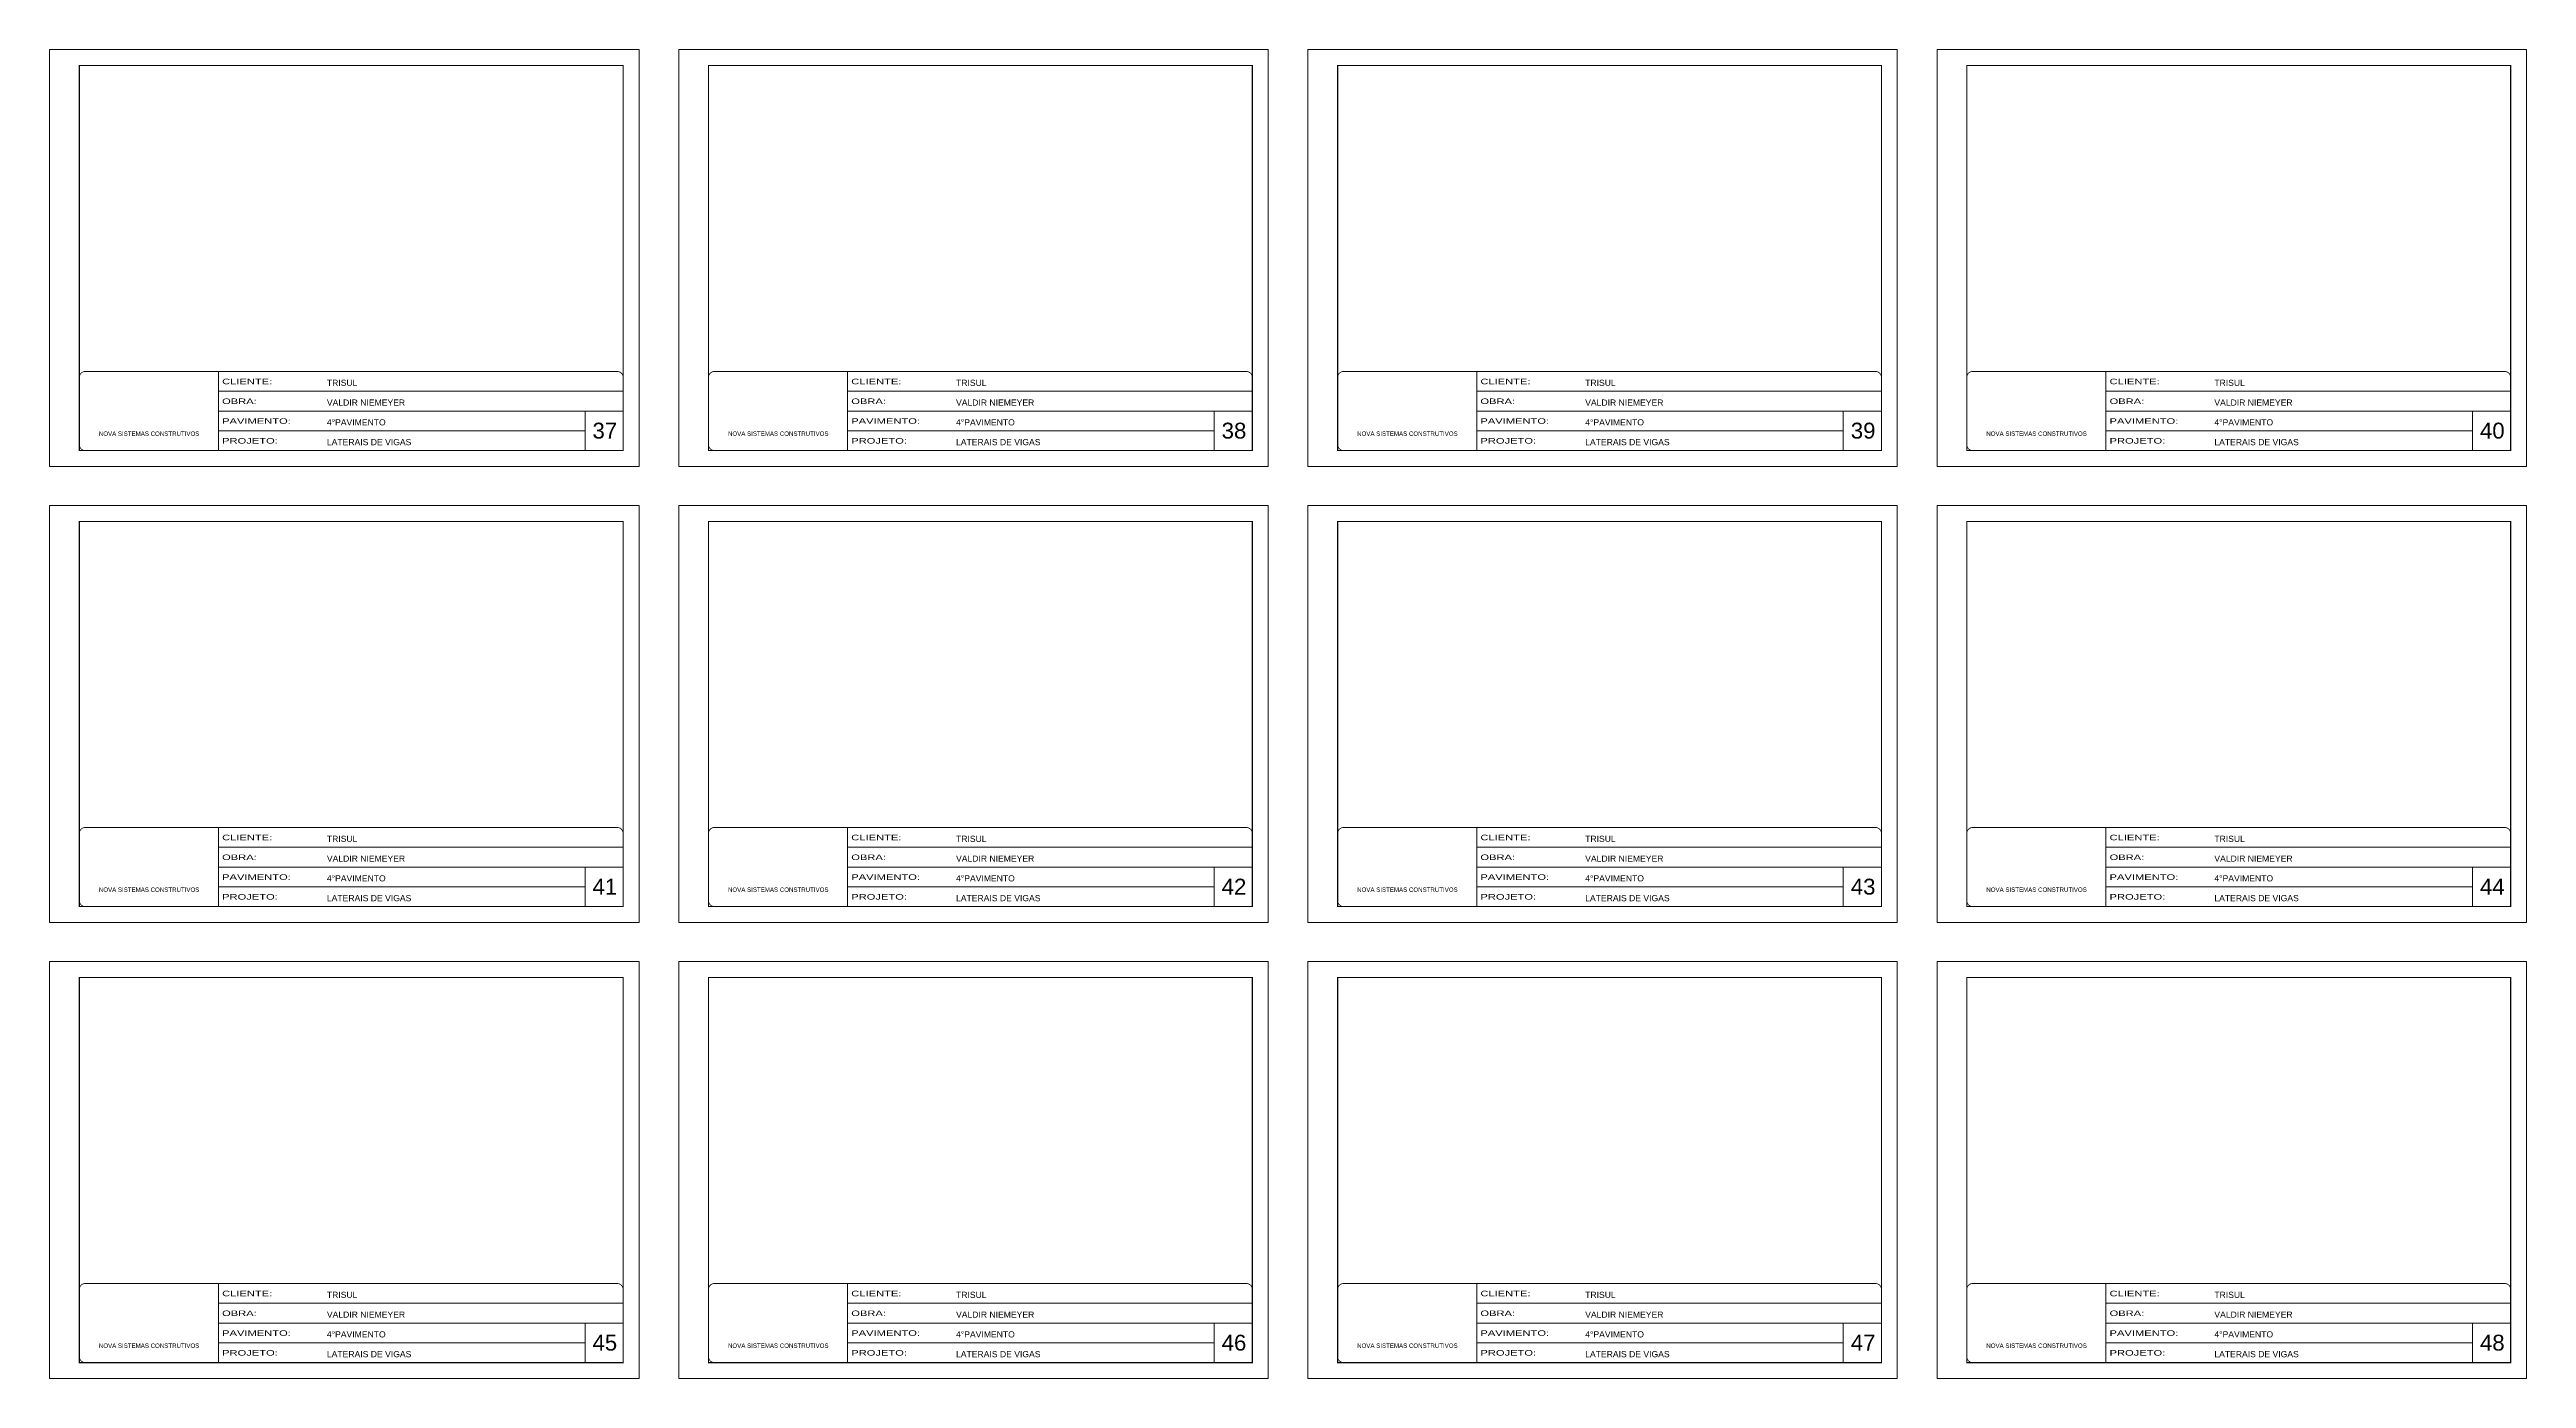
# Model space of a CAD drawing. Extents: x 3330 to 22105, y 1197 to 30204.
# Drawn here: x 12846 to 19086, y 16129 to 19476 of the extents above; entities that cross this region are included whole.
import ezdxf

# ---------------------------------------------------------------- set-up
doc = ezdxf.new("R2010")
doc.units = 0
doc.linetypes.add('CONTINUO', pattern=[0])
doc.linetypes.add('DASHED', pattern=[0.75, 0.5, -0.25])
for name, color, linetype, lineweight in [('CARIMBO', 255, 'Continuous', 9), ('Folhas', 255, 'Continuous', 9), ('SARRAFO DE PRESSAO', 251, 'DASHED', 9)]:
    doc.layers.add(name, color=color, linetype=linetype, lineweight=lineweight)
doc.styles.add('ARIAL', font='arial.ttf')
doc.styles.add('Tecnologia', font='')
doc.styles.get('Tecnologia').set_extended_font_data('Forgotten Futurist')

# ---------------------------------------------------------------- blocks, each defined once
blk = doc.blocks.new('9999999999')
at = {"color": 30, "linetype": 'CONTINUO'}
for p, q in [((98564.6, 34230.2), (98564.6, 34429.4)), ((98564.6, 34379.6), (99584, 34379.6)), ((98564.6, 34329.8), (99488, 34329.8)), ((99584, 34329.8), (99488, 34329.8)), ((99488, 34329.8), (99488, 34230.2)), ((98564.6, 34280), (99488, 34280))]:
    blk.add_line(p, q, dxfattribs=at)
at = {"color": 30, "linetype": 'CONTINUO', "const_width": 2}
blk.add_lwpolyline([(99584, 34230.2), (99584, 34414.4, 0.414214), (99569, 34429.4), (98229, 34429.4, 0.414214), (98214, 34414.4), (98214, 34245.2, 0.414214), (98229, 34230.2), (99584, 34230.2)], format="xyb", dxfattribs=at)
at = {"layer": 'Folhas'}
blk.add_lwpolyline([(98139, 34190.2), (99624, 34190.2), (99624, 35240.2), (98139, 35240.2)], close=True, dxfattribs=at)
at = {"layer": 'Folhas', "color": 30, "const_width": 3}
blk.add_lwpolyline([(98214, 34230.2), (99584, 34230.2), (99584, 35200.2), (98214, 35200.2)], close=True, dxfattribs=at)
at = {"color": 7, "linetype": 'Continuous', "ltscale": 5, "style": 'ARIAL'}
for s, height, p in [('TRISUL', 15.48, (98837.7, 34393.1)), ('VALDIR NIEMEYER', 15.483, (98837.7, 34343.3)), ('NOVA SISTEMAS CONSTRUTIVOS', 11.059, (98263.2, 34267.2)), ('4°PAVIMENTO', 15.483, (98837.7, 34293.5)), ('LATERAIS DE VIGAS', 15.483, (98837.7, 34243.7))]:
    blk.add_text(s, height=height, dxfattribs=at).set_placement(p)
at = {"layer": 'Folhas', "color": 7, "style": 'Tecnologia', "width": 1.5}
for s, p in [('CLIENTE:', (98573.7, 34397.2)), ('OBRA:', (98573.7, 34347.3)), ('PAVIMENTO:', (98573.7, 34297.5)), ('PROJETO:', (98573.7, 34247.7))]:
    blk.add_text(s, height=14, dxfattribs=at).set_placement(p)

msp = doc.modelspace()

# ---------------------------------------------------------------- block references
at = {"layer": 'SARRAFO DE PRESSAO', "color": 6, "linetype": 'ByBlock'}
for p in [(-85292.92, -15764.26), (-83707.92, -15764.26), (-82122.92, -15764.26), (-80537.92, -15764.26), (-85292.92, -16912.83), (-83707.92, -16912.83), (-82122.92, -16912.83), (-80537.92, -16912.83), (-85292.92, -18061.41), (-83707.92, -18061.41), (-82122.92, -18061.41), (-80537.92, -18061.41)]:
    msp.add_blockref('9999999999', p, dxfattribs=at)

# ---------------------------------------------------------------- texts
at = {"layer": 'CARIMBO', "style": 'ARIAL'}
for s, p in [('37', (14213.92, 18496.09)), ('38', (15798.92, 18496.09)), ('39', (17383.92, 18496.09)), ('40', (18968.92, 18496.09)), ('41', (14213.92, 17347.52)), ('42', (15798.92, 17347.52)), ('43', (17383.92, 17347.52)), ('44', (18968.92, 17347.52)), ('45', (14213.92, 16198.94)), ('46', (15798.92, 16198.94)), ('47', (17383.92, 16198.94)), ('48', (18968.92, 16198.94))]:
    msp.add_text(s, height=40, dxfattribs=at).set_placement(p)

doc.saveas('drawing.dxf')
